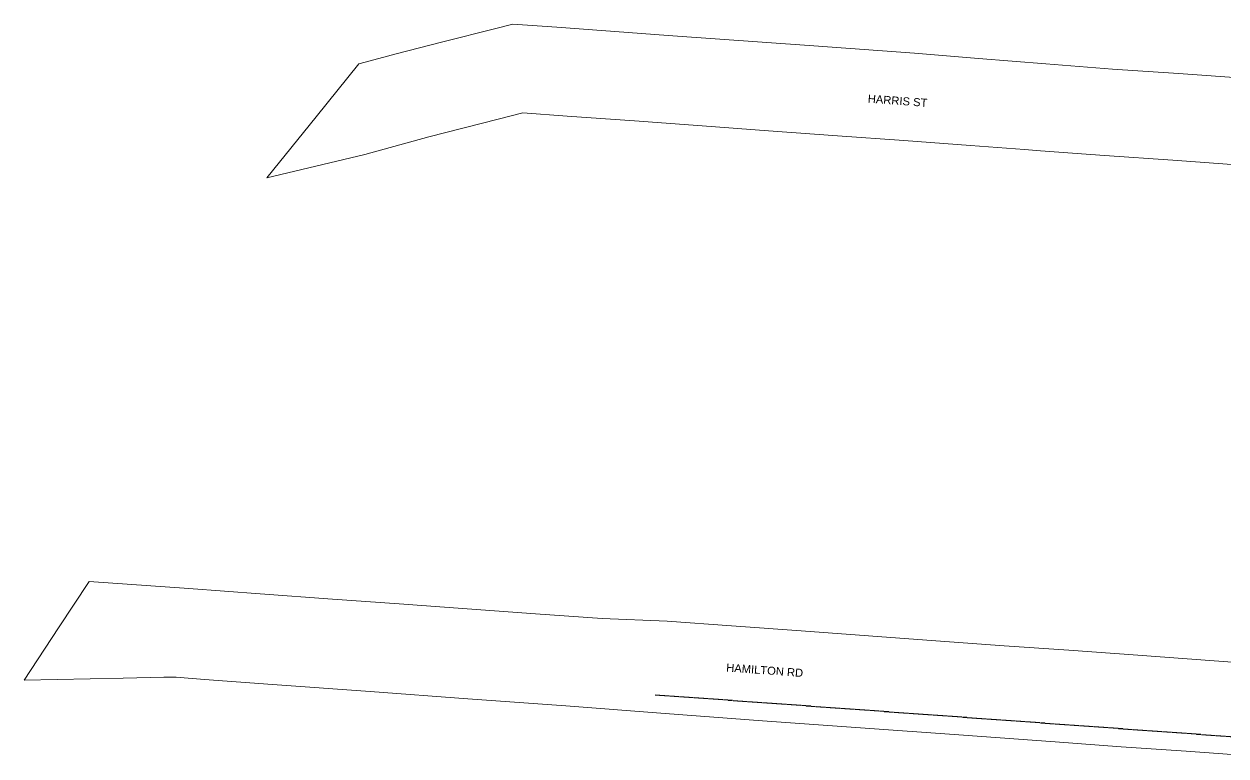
# Model space of a CAD drawing. Header units: metres. Extents: x 309980 to 311407, y 6249141 to 6251386.
# Drawn here: x 309979.8 to 310250.1, y 6250005.7 to 6250170.3 of the extents above; entities that cross this region are included whole.
import ezdxf

# ---------------------------------------------------------------- set-up
doc = ezdxf.new("R2010")
doc.units = ezdxf.units.M
doc.linetypes.add('Cable Exist OH', pattern=[1, 1, 0])
doc.layers.add('Cadastre Roads_SP_EXT', color=9, linetype='Continuous', lineweight=5)
doc.layers.add('Mains_HV_EXT', color=7, linetype='Continuous')
doc.styles.get("Standard").update_dxf_attribs({"font": 'arial.ttf'})

msp = doc.modelspace()

# ---------------------------------------------------------------- linework, layer by layer
at = {"layer": 'Cadastre Roads_SP_EXT', "linetype": 'Continuous'}
for points in [[(310255.09, 6250158.03), (310239.48, 6250159.13), (310224.64, 6250160.12), (310209.61, 6250161.32), (310194.45, 6250162.54), (310180.07, 6250163.69), (310157.44, 6250165.34), (310124.68, 6250167.73), (310112.67, 6250168.6), (310099.61, 6250169.55), (310089.74, 6250170.27), (310085.93, 6250169.3), (310074.01, 6250166.24), (310063.53, 6250163.54), (310056.49, 6250161.72), (310055.08, 6250161.36), (310045.49, 6250149.44), (310034.44, 6250135.72), (310034.44, 6250135.72), (310056.47, 6250140.93), (310070.85, 6250144.92), (310086.42, 6250148.88), (310091.96, 6250150.27), (310101.93, 6250149.58), (310117.07, 6250148.49), (310132.29, 6250147.38), (310147.21, 6250146.28), (310162.72, 6250145.16), (310177.65, 6250144.07), (310192.69, 6250142.96), (310204.8, 6250142.05), (310208.41, 6250141.78), (310222.84, 6250140.73), (310238.15, 6250139.63), (310253.5, 6250138.53)], [(310260.69, 6250026.12), (310245.46, 6250027.24), (310230.31, 6250028.35), (310214.81, 6250029.44), (310200.27, 6250030.45), (310184.86, 6250031.57), (310169.71, 6250032.68), (310154.62, 6250033.81), (310138.94, 6250034.95), (310124.41, 6250035.97), (310109.8, 6250036.57), (310094.84, 6250037.67), (310079.48, 6250038.76), (310064.14, 6250039.87), (310049.19, 6250040.97), (310032.92, 6250042.15), (310016.83, 6250043.32), (310016.83, 6250043.32), (309994.47, 6250044.94), (309987.55, 6250034.46), (309979.8, 6250022.68), (310002.08, 6250023.18), (310011.25, 6250023.39), (310013.99, 6250023.42), (310020.4, 6250022.88), (310035.67, 6250021.75), (310057.65, 6250020.14), (310079.64, 6250018.53), (310101.63, 6250016.92), (310124.01, 6250015.19), (310145.91, 6250013.59), (310167.96, 6250012.02), (310190.08, 6250010.41), (310211.73, 6250008.83), (310226.56, 6250007.76), (310241.17, 6250006.74), (310255.56, 6250005.67)]]:
    msp.add_lwpolyline(points, dxfattribs=at)
at = {"layer": 'Mains_HV_EXT', "linetype": 'Cable Exist OH'}
msp.add_lwpolyline([(310121.72, 6250019.45), (310307.24, 6250005.98), (310309.71, 6250039.5)], dxfattribs=at)

# ---------------------------------------------------------------- texts
at = {"layer": 'Cadastre Roads_SP_EXT'}
for s, rotation, p in [('HARRIS ST', 355.8851, (310169.52, 6250152.61)), ('HAMILTON RD', 355.8375, (310137.68, 6250024.68))]:
    msp.add_text(s, height=1.8, rotation=rotation, dxfattribs=at).set_placement(p)

doc.saveas('drawing.dxf')
